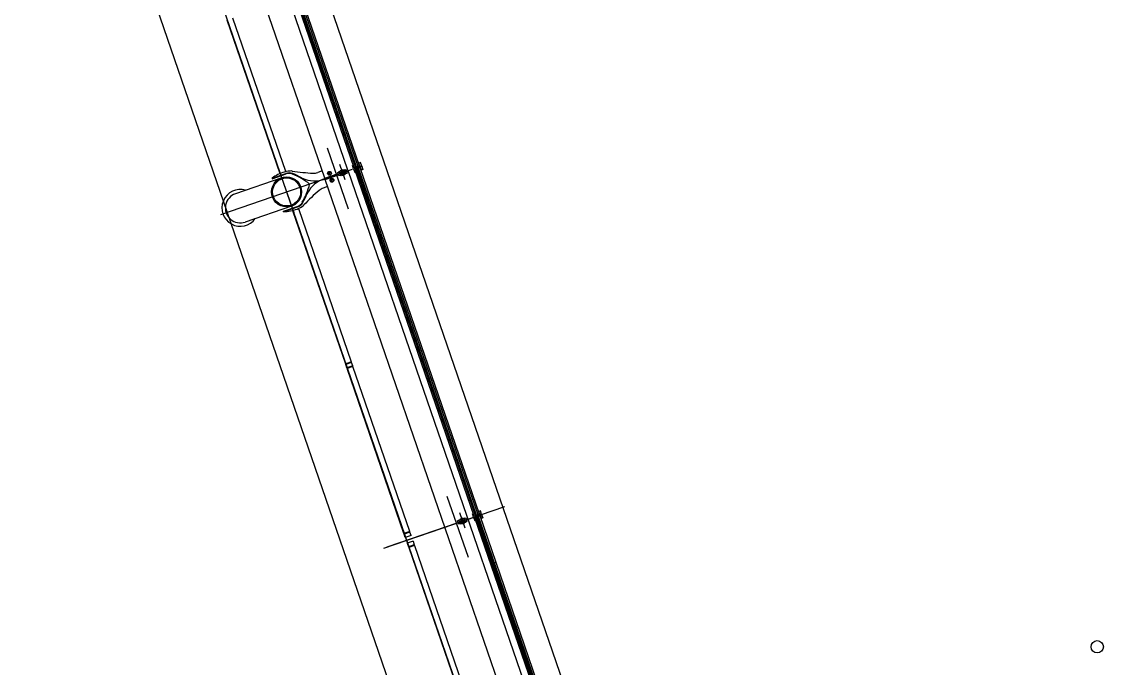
# Model space of a CAD drawing. Extents: x 809434 to 809707, y 818708 to 819364.
# Drawn here: x 809698.2 to 809707.01, y 818715.94 to 818721.21 of the extents above; entities that cross this region are included whole.
import ezdxf

# ---------------------------------------------------------------- set-up
doc = ezdxf.new("R2010")
doc.units = 0
for name, color, linetype in [('MAJ630__', 7, 'Continuous'), ('MAJ640__', 7, 'Continuous'), ('MAJ640__1', 7, 'Continuous'), ('MMH294_S', 7, 'Continuous')]:
    doc.layers.add(name, color=color, linetype=linetype)

msp = doc.modelspace()

# ---------------------------------------------------------------- linework, layer by layer
at = {"layer": 'MAJ630__'}
for p, q in [((809703.0983, 818714.4163), (809699.1915, 818725.7625)), ((809700.6705, 818719.9313), (809698.7187, 818725.5997)), ((809700.9108, 818720.0167), (809699.939, 818722.8391)), ((809700.9533, 818720.0314), (809699.9815, 818722.8538)), ((809700.9035, 818720.038), (809700.8961, 818720.0355)), ((809700.9059, 818720.0071), (809700.8961, 818720.0355)), ((809700.9108, 818720.0167), (809700.9035, 818720.038)), ((809700.9714, 818720.0297), (809700.9059, 818720.0071)), ((809700.9714, 818720.0297), (809700.9059, 818720.0071)), ((809700.9059, 818720.0071), (809700.9157, 818719.9788)), ((809700.9567, 818720.0325), (809700.9108, 818720.0167)), ((809700.9616, 818720.0184), (809700.9157, 818720.0026)), ((809701.8875, 818717.1802), (809700.9157, 818720.0026)), ((809700.9157, 818720.0026), (809700.923, 818719.9813)), ((809700.923, 818719.9813), (809700.9157, 818719.9788)), ((809700.9617, 818720.058), (809700.9494, 818720.0538)), ((809700.9567, 818720.0325), (809700.9494, 818720.0538)), ((809701.9301, 818717.1948), (809700.9583, 818720.0169)), ((809700.9616, 818720.0184), (809700.9689, 818719.9971)), ((809700.9714, 818720.0297), (809700.9617, 818720.058)), ((809700.9812, 818720.0013), (809700.9689, 818719.9971)), ((809700.9714, 818720.0297), (809700.9812, 818720.0013)), ((809700.3203, 818719.9348), (809699.9436, 818719.8051)), ((809702.6255, 818714.2535), (809700.6737, 818719.9219)), ((809700.3999, 818719.7036), (809700.0232, 818719.5739)), ((809701.8802, 818717.2015), (809701.8729, 818717.1989)), ((809701.8826, 818717.1706), (809701.8729, 818717.1989)), ((809701.8875, 818717.1802), (809701.8802, 818717.2015)), ((809701.9481, 818717.1931), (809701.8826, 818717.1706)), ((809701.9481, 818717.1931), (809701.8826, 818717.1706)), ((809701.8826, 818717.1706), (809701.8924, 818717.1422)), ((809701.9334, 818717.196), (809701.8875, 818717.1802)), ((809701.9383, 818717.1818), (809701.8924, 818717.166)), ((809702.8642, 818714.3436), (809701.8924, 818717.166)), ((809701.8924, 818717.166), (809701.8997, 818717.1447)), ((809701.9384, 818717.2215), (809701.9261, 818717.2173)), ((809701.9334, 818717.196), (809701.9261, 818717.2173)), ((809702.9068, 818714.3583), (809701.9349, 818717.1807)), ((809701.9383, 818717.1818), (809701.9456, 818717.1605)), ((809701.9481, 818717.1931), (809701.9384, 818717.2215)), ((809701.9579, 818717.1648), (809701.9456, 818717.1605)), ((809701.9481, 818717.1931), (809701.9579, 818717.1648)), ((809701.8997, 818717.1447), (809701.8924, 818717.1422)), ((809702.0218, 818716.79), (809702.0644, 818716.8047))]:
    msp.add_line(p, q, dxfattribs=at)
for points in [[(809700.6502, 818719.9905), (809700.6133, 818719.9778)], [(809700.242, 818719.9309), (809700.2434, 818719.9269), (809700.3562, 818719.9658)], [(809700.6941, 818719.8628), (809700.6573, 818719.8501)], [(809700.3359, 818719.6584), (809700.3345, 818719.6624), (809700.4473, 818719.7013)]]:
    msp.add_lwpolyline(points, dxfattribs=at)
for radius in [0.1223, 0.1143]:
    msp.add_circle((809700.3601, 818719.8192), radius, dxfattribs=at)
for centre, radius, start, end in [((809700.4421, 818719.6569), 0.3393, 107.29394, 126.13928), ((809700.3966, 818719.8176), 0.1724, 87.60393, 108.72489), ((809700.403, 818719.9699), 0.02, 80.57421, 87.60393), ((809700.6257, 818721.3117), 1.3402, 260.57421, 267.92155), ((809700.5808, 818720.0723), 0.1, 267.92155, 289), ((809700.3806, 818719.8949), 0.075, 68.03764, 109), ((809700.1982, 818719.4425), 0.5628, 51.63214, 68.03764), ((809700.0006, 818720.0164), 0.5628, 329.96236, 346.36786), ((809699.9834, 818719.6895), 0.15, 73.58736, 324.41264), ((809699.9834, 818719.6895), 0.1223, 108.99761, 289.00235), ((809701.4883, 818718.8066), 1.3402, 130.07845, 137.42579), ((809700.6898, 818719.7556), 0.1, 109, 130.07845), ((809700.3879, 818719.8429), 0.1724, 289.2751, 310.39607), ((809700.4229, 818719.7722), 0.075, 289, 329.96236), ((809700.4867, 818719.7268), 0.02, 310.39607, 317.42579), ((809700.3248, 818719.9976), 0.3393, 271.86071, 290.70605)]:
    msp.add_arc(centre, radius, start, end, dxfattribs=at)
at = {"layer": 'MAJ640__'}
for p, q in [((809700.8596, 818719.9965), (809698.9078, 818725.6648)), ((809700.9203, 818720.02), (809699.9484, 818722.8424)), ((809700.921, 818720.0202), (809699.9492, 818722.8426)), ((809700.9304, 818720.0235), (809699.9586, 818722.8459)), ((809700.9418, 818720.0274), (809699.97, 818722.8498)), ((809700.7759, 818719.9782), (809700.7864, 818719.9818)), ((809700.7792, 818719.9688), (809700.7759, 818719.9782)), ((809700.8306, 818719.9984), (809700.7866, 818719.9832)), ((809700.788, 818719.9758), (809700.7956, 818719.9784)), ((809700.7958, 818719.9784), (809700.8265, 818719.989)), ((809700.7964, 818719.9908), (809700.8182, 818719.9983)), ((809700.7971, 818719.9921), (809700.7964, 818719.9908)), ((809700.7964, 818719.9908), (809700.7974, 818719.988)), ((809700.8169, 818719.999), (809700.7971, 818719.9921)), ((809700.7974, 818719.988), (809700.8192, 818719.9955)), ((809700.7998, 818719.9888), (809700.7995, 818719.9882)), ((809700.7996, 818719.9877), (809700.7995, 818719.9882)), ((809700.8014, 818719.9619), (809700.8322, 818719.9725)), ((809700.8168, 818719.9947), (809700.8174, 818719.9944)), ((809700.8169, 818719.999), (809700.8182, 818719.9983)), ((809700.8176, 818719.9939), (809700.8174, 818719.9944)), ((809700.8182, 818719.9983), (809700.8192, 818719.9955)), ((809700.8341, 818719.9917), (809700.8265, 818719.989)), ((809700.8317, 818719.9974), (809700.8421, 818720.001)), ((809700.8415, 818719.9691), (809700.8519, 818719.9727)), ((809700.8421, 818720.001), (809700.8454, 818719.9916)), ((809700.8454, 818719.9916), (809700.8596, 818719.9965)), ((809700.8486, 818719.9821), (809700.8628, 818719.987)), ((809700.8486, 818719.9821), (809700.8519, 818719.9727)), ((809702.8146, 818714.3186), (809700.8628, 818719.987)), ((809701.897, 818717.1834), (809700.9251, 818720.0058)), ((809701.8977, 818717.1837), (809700.9259, 818720.0061)), ((809701.9071, 818717.1869), (809700.9353, 818720.0093)), ((809701.9185, 818717.1909), (809700.9467, 818720.0132)), ((809700.6705, 818719.9313), (809700.7792, 818719.9688)), ((809700.6737, 818719.9219), (809700.7825, 818719.9593)), ((809700.7857, 818719.9499), (809700.7825, 818719.9593)), ((809700.7961, 818719.9535), (809700.7857, 818719.9499)), ((809700.8013, 818719.9618), (809700.7937, 818719.9592)), ((809700.8304, 818719.9629), (809700.8087, 818719.9554)), ((809700.8087, 818719.9554), (809700.8096, 818719.9526)), ((809700.8314, 818719.96), (809700.8096, 818719.9526)), ((809700.8109, 818719.9519), (809700.8096, 818719.9526)), ((809700.8105, 818719.956), (809700.8102, 818719.957)), ((809700.8109, 818719.9519), (809700.8308, 818719.9588)), ((809700.8285, 818719.9622), (809700.8282, 818719.9632)), ((809700.8304, 818719.9629), (809700.8314, 818719.96)), ((809700.8308, 818719.9588), (809700.8314, 818719.96)), ((809701.8073, 818717.1618), (809701.7633, 818717.1467)), ((809701.7725, 818717.1419), (809701.8032, 818717.1525)), ((809701.7732, 818717.1543), (809701.7949, 818717.1618)), ((809701.7738, 818717.1556), (809701.7732, 818717.1543)), ((809701.7732, 818717.1543), (809701.7741, 818717.1515)), ((809701.7936, 818717.1624), (809701.7738, 818717.1556)), ((809701.7741, 818717.1515), (809701.7959, 818717.1589)), ((809701.7765, 818717.1523), (809701.7762, 818717.1516)), ((809701.7935, 818717.1581), (809701.7941, 818717.1578)), ((809701.7936, 818717.1624), (809701.7949, 818717.1618)), ((809701.7943, 818717.1573), (809701.7941, 818717.1578)), ((809701.7949, 818717.1618), (809701.7959, 818717.1589)), ((809701.8108, 818717.1551), (809701.8032, 818717.1525)), ((809701.8084, 818717.1609), (809701.8188, 818717.1645)), ((809701.8188, 818717.1645), (809701.8286, 818717.1361)), ((809702.8737, 818714.3469), (809701.9018, 818717.1693)), ((809702.8744, 818714.3471), (809701.9026, 818717.1695)), ((809702.8838, 818714.3504), (809701.912, 818717.1728)), ((809702.8952, 818714.3543), (809701.9234, 818717.1767)), ((809701.7527, 818717.1417), (809701.7631, 818717.1453)), ((809701.7624, 818717.1133), (809701.7527, 818717.1417)), ((809701.7728, 818717.1169), (809701.7624, 818717.1133)), ((809701.7647, 818717.1392), (809701.7723, 818717.1418)), ((809701.778, 818717.1253), (809701.7704, 818717.1227)), ((809701.7763, 818717.1512), (809701.7762, 818717.1516)), ((809701.7782, 818717.1253), (809701.8089, 818717.1359)), ((809701.8071, 818717.1263), (809701.7854, 818717.1188)), ((809701.7854, 818717.1188), (809701.7863, 818717.116)), ((809701.8081, 818717.1235), (809701.7863, 818717.116)), ((809701.7876, 818717.1154), (809701.7863, 818717.116)), ((809701.7873, 818717.1195), (809701.7869, 818717.1204)), ((809701.7876, 818717.1154), (809701.8075, 818717.1222)), ((809701.8052, 818717.1257), (809701.8049, 818717.1266)), ((809701.8071, 818717.1263), (809701.8081, 818717.1235)), ((809701.8075, 818717.1222), (809701.8081, 818717.1235)), ((809701.8182, 818717.1325), (809701.8286, 818717.1361))]:
    msp.add_line(p, q, dxfattribs=at)
for points in [[(809700.242, 818719.9309), (809700.3548, 818719.9698)], [(809700.7972, 818719.9525), (809700.8412, 818719.9677)], [(809700.3359, 818719.6584), (809700.4487, 818719.6973)], [(809701.7739, 818717.116), (809701.8179, 818717.1311)]]:
    msp.add_lwpolyline(points, dxfattribs=at)
for centre, radius in [((809700.7096, 818719.9713), 0.0155), ((809700.7096, 818719.9713), 0.0135), ((809700.7096, 818719.9713), 0.0042), ((809700.8139, 818719.9754), 0.006), ((809700.7291, 818719.9145), 0.0155), ((809700.7291, 818719.9145), 0.0135), ((809700.7291, 818719.9145), 0.0042), ((809701.7906, 818717.1389), 0.006)]:
    msp.add_circle(centre, radius, dxfattribs=at)
for centre, radius, start, end in [((809700.3806, 818719.8949), 0.0792, 68.03764, 109), ((809700.8139, 818719.9754), 0.0095, 146.69488, 251.30512), ((809700.8139, 818719.9754), 0.0109, 101.1265, 116.87349), ((809700.8139, 818719.9754), 0.0095, 325.18264, 72.81736), ((809700.1982, 818719.4425), 0.567, 59.89592, 68.03764), ((809700.4926, 818719.9503), 0.02, 239.89592, 251.32459), ((809700.5846, 818720.14), 0.2307, 244.76877, 292.32268), ((809700.7345, 818719.7046), 0.2307, 105.67731, 153.23123), ((809700.7345, 818719.7046), 0.2307, 105.67731, 112.32268), ((809700.5846, 818720.14), 0.2307, 285.67731, 292.32268), ((809700.8139, 818719.9754), 0.0109, 281.1265, 296.87349), ((809700.0006, 818720.0164), 0.567, 329.96236, 338.10407), ((809700.5453, 818719.7975), 0.02, 146.67541, 158.10407), ((809700.4229, 818719.7722), 0.0792, 289, 329.96236), ((809701.7906, 818717.1389), 0.0095, 146.69488, 251.30512), ((809701.7906, 818717.1389), 0.0109, 101.1265, 116.87349), ((809701.7906, 818717.1389), 0.0109, 281.1265, 296.87349), ((809701.7906, 818717.1389), 0.0095, 325.18264, 72.81736)]:
    msp.add_arc(centre, radius, start, end, dxfattribs=at)
for points, degree in [([(809700.7863, 818719.9825), (809700.7863, 818719.9826), (809700.7863, 818719.9826), (809700.7864, 818719.9827), (809700.7864, 818719.9828), (809700.7864, 818719.9829), (809700.7864, 818719.9829), (809700.7864, 818719.983), (809700.7864, 818719.983), (809700.7865, 818719.983), (809700.7865, 818719.9831), (809700.7865, 818719.9831), (809700.7865, 818719.9832), (809700.7866, 818719.9832), (809700.7866, 818719.9832), (809700.7866, 818719.9832)], 3), ([(809700.7872, 818719.9764), (809700.7871, 818719.9767), (809700.787, 818719.977), (809700.7868, 818719.9779), (809700.7867, 818719.9784), (809700.7865, 818719.9795), (809700.7865, 818719.9801), (809700.7864, 818719.9813), (809700.7863, 818719.9819), (809700.7863, 818719.9825)], 3), ([(809700.7872, 818719.9764), (809700.7872, 818719.9763), (809700.7872, 818719.9763), (809700.7872, 818719.9762), (809700.7872, 818719.9762), (809700.7872, 818719.9762), (809700.7872, 818719.9762), (809700.7872, 818719.9762)], 3), ([(809700.788, 818719.9758), (809700.788, 818719.9758), (809700.788, 818719.9758), (809700.788, 818719.9758), (809700.7879, 818719.9758), (809700.7878, 818719.9757), (809700.7878, 818719.9757), (809700.7877, 818719.9758), (809700.7876, 818719.9758), (809700.7875, 818719.9758), (809700.7874, 818719.9759), (809700.7873, 818719.976), (809700.7873, 818719.9761), (809700.7872, 818719.9762)], 3), ([(809700.7956, 818719.9784), (809700.7956, 818719.9784), (809700.7956, 818719.9784), (809700.7957, 818719.9782), (809700.7957, 818719.978), (809700.7958, 818719.9774), (809700.7959, 818719.977), (809700.7961, 818719.9758), (809700.7962, 818719.9748), (809700.7967, 818719.9725), (809700.797, 818719.9713), (809700.7977, 818719.969), (809700.7982, 818719.9679), (809700.7992, 818719.9658), (809700.7997, 818719.9649), (809700.8004, 818719.9636), (809700.8007, 818719.9631), (809700.8011, 818719.9624), (809700.8012, 818719.9622), (809700.8013, 818719.962), (809700.8013, 818719.9619), (809700.8013, 818719.9618)], 3), ([(809700.7956, 818719.9784), (809700.7956, 818719.9784), (809700.7957, 818719.9784), (809700.7958, 818719.9784)], 2), ([(809700.8068, 818719.982), (809700.8068, 818719.982), (809700.8068, 818719.9819), (809700.8068, 818719.9819), (809700.8067, 818719.9818), (809700.8066, 818719.9815), (809700.8064, 818719.9814), (809700.8062, 818719.981), (809700.8061, 818719.9808), (809700.806, 818719.9807)], 3), ([(809700.809, 818719.9852), (809700.8078, 818719.9835), (809700.8068, 818719.982)], 2), ([(809700.8155, 818719.9849), (809700.8138, 818719.9855), (809700.8118, 818719.9862)], 2), ([(809700.817, 818719.9844), (809700.8168, 818719.9845), (809700.8166, 818719.9846), (809700.8162, 818719.9847), (809700.816, 818719.9848), (809700.8157, 818719.9849), (809700.8156, 818719.9849), (809700.8155, 818719.9849), (809700.8155, 818719.9849), (809700.8155, 818719.9849)], 3), ([(809700.8322, 818719.9725), (809700.8322, 818719.9725), (809700.8322, 818719.9725), (809700.8322, 818719.9727), (809700.8321, 818719.9729), (809700.832, 818719.9735), (809700.8319, 818719.9738), (809700.8317, 818719.9751), (809700.8316, 818719.9761), (809700.8312, 818719.9784), (809700.8309, 818719.9796), (809700.8301, 818719.9819), (809700.8296, 818719.983), (809700.8286, 818719.9851), (809700.8281, 818719.986), (809700.8274, 818719.9873), (809700.8271, 818719.9878), (809700.8268, 818719.9885), (809700.8267, 818719.9887), (809700.8266, 818719.9889), (809700.8265, 818719.989), (809700.8265, 818719.989)], 3), ([(809700.8306, 818719.9984), (809700.8306, 818719.9984), (809700.8307, 818719.9984), (809700.8308, 818719.9984), (809700.8308, 818719.9984), (809700.8309, 818719.9983), (809700.8309, 818719.9983), (809700.831, 818719.9983), (809700.831, 818719.9983), (809700.831, 818719.9982), (809700.8311, 818719.9982), (809700.8311, 818719.9982), (809700.8312, 818719.9981), (809700.8312, 818719.9981), (809700.8313, 818719.998), (809700.8313, 818719.998)], 3), ([(809700.8313, 818719.998), (809700.8317, 818719.9975), (809700.832, 818719.997), (809700.8327, 818719.996), (809700.833, 818719.9955), (809700.8335, 818719.9946), (809700.8338, 818719.9941), (809700.8342, 818719.9933), (809700.8343, 818719.9929), (809700.8344, 818719.9926)], 3), ([(809700.8398, 818719.9751), (809700.8392, 818719.9749), (809700.8385, 818719.9747), (809700.8369, 818719.9741), (809700.836, 818719.9738), (809700.8344, 818719.9733), (809700.8338, 818719.9731), (809700.8329, 818719.9727), (809700.8326, 818719.9726), (809700.8322, 818719.9725)], 3), ([(809700.8398, 818719.9751), (809700.8389, 818719.9748), (809700.8381, 818719.9745), (809700.8372, 818719.9742), (809700.8359, 818719.9738), (809700.8347, 818719.9733), (809700.8334, 818719.9729), (809700.833, 818719.9728), (809700.8326, 818719.9726), (809700.8322, 818719.9725)], 3), ([(809700.8345, 818719.9924), (809700.8345, 818719.9924), (809700.8345, 818719.9924), (809700.8345, 818719.9923), (809700.8345, 818719.9922), (809700.8345, 818719.992), (809700.8345, 818719.992), (809700.8344, 818719.9918), (809700.8343, 818719.9918), (809700.8342, 818719.9917), (809700.8342, 818719.9917), (809700.8341, 818719.9917), (809700.8341, 818719.9917), (809700.8341, 818719.9917)], 3), ([(809700.8345, 818719.9924), (809700.8345, 818719.9924), (809700.8345, 818719.9925), (809700.8345, 818719.9925), (809700.8345, 818719.9925), (809700.8344, 818719.9926), (809700.8344, 818719.9926), (809700.8344, 818719.9926)], 3), ([(809700.8398, 818719.9751), (809700.8398, 818719.9751), (809700.8398, 818719.9751), (809700.8399, 818719.9751), (809700.8399, 818719.9751), (809700.84, 818719.9751), (809700.84, 818719.9751), (809700.8401, 818719.9751), (809700.8402, 818719.9751), (809700.8404, 818719.975), (809700.8404, 818719.975), (809700.8405, 818719.9749), (809700.8406, 818719.9748), (809700.8406, 818719.9747)], 3), ([(809700.8406, 818719.9745), (809700.8406, 818719.9746), (809700.8406, 818719.9746), (809700.8406, 818719.9746), (809700.8406, 818719.9747), (809700.8406, 818719.9747), (809700.8406, 818719.9747), (809700.8406, 818719.9747)], 3), ([(809700.8406, 818719.9745), (809700.8407, 818719.9742), (809700.8408, 818719.9739), (809700.841, 818719.973), (809700.8411, 818719.9725), (809700.8413, 818719.9714), (809700.8414, 818719.9708), (809700.8415, 818719.9696), (809700.8415, 818719.969), (809700.8415, 818719.9684)], 3), ([(809700.7933, 818719.9585), (809700.7933, 818719.9585), (809700.7933, 818719.9585), (809700.7933, 818719.9586), (809700.7933, 818719.9587), (809700.7933, 818719.9589), (809700.7934, 818719.9589), (809700.7934, 818719.9591), (809700.7935, 818719.9591), (809700.7936, 818719.9592), (809700.7936, 818719.9592), (809700.7937, 818719.9592), (809700.7937, 818719.9592), (809700.7937, 818719.9592)], 3), ([(809700.7933, 818719.9585), (809700.7933, 818719.9585), (809700.7933, 818719.9584), (809700.7934, 818719.9584), (809700.7934, 818719.9584), (809700.7934, 818719.9583), (809700.7934, 818719.9583), (809700.7934, 818719.9583)], 3), ([(809700.7965, 818719.9529), (809700.7962, 818719.9534), (809700.7958, 818719.9539), (809700.7951, 818719.9549), (809700.7948, 818719.9554), (809700.7943, 818719.9563), (809700.794, 818719.9568), (809700.7937, 818719.9576), (809700.7935, 818719.958), (809700.7934, 818719.9583)], 3), ([(809700.7972, 818719.9525), (809700.7972, 818719.9525), (809700.7971, 818719.9525), (809700.7971, 818719.9525), (809700.797, 818719.9525), (809700.797, 818719.9526), (809700.7969, 818719.9526), (809700.7969, 818719.9526), (809700.7968, 818719.9526), (809700.7968, 818719.9527), (809700.7968, 818719.9527), (809700.7967, 818719.9527), (809700.7967, 818719.9528), (809700.7966, 818719.9528), (809700.7966, 818719.9529), (809700.7965, 818719.9529)], 3), ([(809700.8014, 818719.9619), (809700.8014, 818719.9619), (809700.8013, 818719.9619), (809700.8013, 818719.9618)], 2), ([(809700.8014, 818719.9619), (809700.8014, 818719.9619), (809700.8013, 818719.9619), (809700.8013, 818719.9618)], 2), ([(809700.8109, 818719.9664), (809700.8111, 818719.9664), (809700.8113, 818719.9663), (809700.8117, 818719.9662), (809700.8119, 818719.9661), (809700.8121, 818719.966), (809700.8122, 818719.966), (809700.8123, 818719.966), (809700.8123, 818719.966), (809700.8123, 818719.9659)], 3), ([(809700.8123, 818719.9659), (809700.8141, 818719.9654), (809700.816, 818719.9647)], 2), ([(809700.8189, 818719.9657), (809700.82, 818719.9674), (809700.821, 818719.9689)], 2), ([(809700.821, 818719.9689), (809700.821, 818719.9689), (809700.821, 818719.969), (809700.8211, 818719.969), (809700.8211, 818719.9691), (809700.8213, 818719.9693), (809700.8214, 818719.9695), (809700.8216, 818719.9699), (809700.8217, 818719.9701), (809700.8219, 818719.9702)], 3), ([(809700.8415, 818719.9684), (809700.8415, 818719.9683), (809700.8415, 818719.9683), (809700.8415, 818719.9682), (809700.8415, 818719.9681), (809700.8414, 818719.968), (809700.8414, 818719.968), (809700.8414, 818719.9679), (809700.8414, 818719.9679), (809700.8414, 818719.9679), (809700.8414, 818719.9678), (809700.8413, 818719.9678), (809700.8413, 818719.9677), (809700.8412, 818719.9677), (809700.8412, 818719.9677), (809700.8412, 818719.9677)], 3), ([(809701.8089, 818717.1359), (809701.8089, 818717.136), (809701.8089, 818717.136), (809701.8089, 818717.1361), (809701.8088, 818717.1363), (809701.8087, 818717.1369), (809701.8086, 818717.1373), (809701.8084, 818717.1385), (809701.8083, 818717.1396), (809701.8079, 818717.1418), (809701.8076, 818717.143), (809701.8068, 818717.1453), (809701.8063, 818717.1464), (809701.8053, 818717.1485), (809701.8048, 818717.1495), (809701.8041, 818717.1508), (809701.8038, 818717.1512), (809701.8035, 818717.1519), (809701.8034, 818717.1521), (809701.8033, 818717.1524), (809701.8032, 818717.1524), (809701.8032, 818717.1525)], 3), ([(809701.8073, 818717.1618), (809701.8073, 818717.1618), (809701.8074, 818717.1618), (809701.8075, 818717.1618), (809701.8075, 818717.1618), (809701.8076, 818717.1618), (809701.8076, 818717.1618), (809701.8077, 818717.1617), (809701.8077, 818717.1617), (809701.8077, 818717.1617), (809701.8078, 818717.1616), (809701.8078, 818717.1616), (809701.8079, 818717.1616), (809701.8079, 818717.1615), (809701.808, 818717.1615), (809701.808, 818717.1614)], 3), ([(809701.808, 818717.1614), (809701.8084, 818717.1609), (809701.8087, 818717.1605), (809701.8094, 818717.1595), (809701.8097, 818717.159), (809701.8102, 818717.158), (809701.8105, 818717.1575), (809701.8109, 818717.1567), (809701.811, 818717.1564), (809701.8111, 818717.1561)], 3), ([(809701.8112, 818717.1559), (809701.8112, 818717.1558), (809701.8112, 818717.1558), (809701.8112, 818717.1557), (809701.8112, 818717.1556), (809701.8112, 818717.1555), (809701.8112, 818717.1554), (809701.8111, 818717.1553), (809701.811, 818717.1552), (809701.8109, 818717.1552), (809701.8109, 818717.1551), (809701.8108, 818717.1551), (809701.8108, 818717.1551), (809701.8108, 818717.1551)], 3), ([(809701.8112, 818717.1559), (809701.8112, 818717.1559), (809701.8112, 818717.1559), (809701.8112, 818717.1559), (809701.8112, 818717.156), (809701.8111, 818717.156), (809701.8111, 818717.156), (809701.8111, 818717.1561)], 3), ([(809701.763, 818717.146), (809701.763, 818717.146), (809701.7631, 818717.1461), (809701.7631, 818717.1462), (809701.7631, 818717.1462), (809701.7631, 818717.1463), (809701.7631, 818717.1463), (809701.7631, 818717.1464), (809701.7631, 818717.1464), (809701.7632, 818717.1465), (809701.7632, 818717.1465), (809701.7632, 818717.1466), (809701.7632, 818717.1466), (809701.7633, 818717.1467), (809701.7633, 818717.1467), (809701.7633, 818717.1467)], 3), ([(809701.7639, 818717.1398), (809701.7638, 818717.1401), (809701.7637, 818717.1405), (809701.7635, 818717.1413), (809701.7634, 818717.1419), (809701.7632, 818717.143), (809701.7632, 818717.1436), (809701.7631, 818717.1447), (809701.763, 818717.1453), (809701.763, 818717.146)], 3), ([(809701.7639, 818717.1398), (809701.7639, 818717.1398), (809701.7639, 818717.1397), (809701.7639, 818717.1397), (809701.7639, 818717.1397), (809701.7639, 818717.1396), (809701.7639, 818717.1396), (809701.7639, 818717.1396)], 3), ([(809701.7647, 818717.1392), (809701.7647, 818717.1392), (809701.7647, 818717.1392), (809701.7647, 818717.1392), (809701.7646, 818717.1392), (809701.7645, 818717.1392), (809701.7645, 818717.1392), (809701.7644, 818717.1392), (809701.7643, 818717.1392), (809701.7642, 818717.1393), (809701.7641, 818717.1393), (809701.764, 818717.1395), (809701.764, 818717.1395), (809701.7639, 818717.1396)], 3), ([(809701.77, 818717.1219), (809701.77, 818717.1219), (809701.77, 818717.122), (809701.77, 818717.1221), (809701.77, 818717.1222), (809701.77, 818717.1223), (809701.7701, 818717.1224), (809701.7701, 818717.1225), (809701.7702, 818717.1225), (809701.7703, 818717.1226), (809701.7703, 818717.1227), (809701.7704, 818717.1227), (809701.7704, 818717.1227), (809701.7704, 818717.1227)], 3), ([(809701.77, 818717.1219), (809701.77, 818717.1219), (809701.77, 818717.1219), (809701.7701, 818717.1218), (809701.7701, 818717.1218), (809701.7701, 818717.1218), (809701.7701, 818717.1217), (809701.7701, 818717.1217)], 3), ([(809701.7732, 818717.1164), (809701.7729, 818717.1168), (809701.7725, 818717.1173), (809701.7718, 818717.1183), (809701.7715, 818717.1188), (809701.771, 818717.1198), (809701.7707, 818717.1203), (809701.7704, 818717.1211), (809701.7702, 818717.1214), (809701.7701, 818717.1217)], 3), ([(809701.7723, 818717.1418), (809701.7724, 818717.1419), (809701.7724, 818717.1419), (809701.7725, 818717.1419)], 2), ([(809701.7723, 818717.1418), (809701.7723, 818717.1418), (809701.7723, 818717.1418), (809701.7724, 818717.1417), (809701.7724, 818717.1415), (809701.7726, 818717.1409), (809701.7726, 818717.1405), (809701.7728, 818717.1392), (809701.7729, 818717.1382), (809701.7734, 818717.136), (809701.7737, 818717.1348), (809701.7744, 818717.1324), (809701.7749, 818717.1313), (809701.7759, 818717.1293), (809701.7764, 818717.1283), (809701.7771, 818717.127), (809701.7774, 818717.1265), (809701.7778, 818717.1259), (809701.7779, 818717.1257), (809701.778, 818717.1254), (809701.778, 818717.1253), (809701.778, 818717.1253)], 3), ([(809701.7739, 818717.116), (809701.7739, 818717.1159), (809701.7739, 818717.1159), (809701.7738, 818717.116), (809701.7737, 818717.116), (809701.7737, 818717.116), (809701.7736, 818717.116), (809701.7736, 818717.1161), (809701.7735, 818717.1161), (809701.7735, 818717.1161), (809701.7735, 818717.1161), (809701.7734, 818717.1162), (809701.7734, 818717.1162), (809701.7733, 818717.1163), (809701.7733, 818717.1163), (809701.7732, 818717.1164)], 3), ([(809701.7782, 818717.1253), (809701.7781, 818717.1253), (809701.778, 818717.1253), (809701.778, 818717.1253)], 2), ([(809701.7782, 818717.1253), (809701.7781, 818717.1253), (809701.778, 818717.1253), (809701.778, 818717.1253)], 2), ([(809701.7835, 818717.1454), (809701.7835, 818717.1454), (809701.7835, 818717.1454), (809701.7835, 818717.1453), (809701.7834, 818717.1452), (809701.7833, 818717.145), (809701.7831, 818717.1448), (809701.7829, 818717.1445), (809701.7828, 818717.1443), (809701.7827, 818717.1441)], 3), ([(809701.7857, 818717.1487), (809701.7845, 818717.1469), (809701.7835, 818717.1454)], 2), ([(809701.7876, 818717.1299), (809701.7878, 818717.1298), (809701.788, 818717.1298), (809701.7884, 818717.1296), (809701.7886, 818717.1296), (809701.7888, 818717.1295), (809701.7889, 818717.1294), (809701.789, 818717.1294), (809701.789, 818717.1294), (809701.7891, 818717.1294)], 3), ([(809701.7922, 818717.1484), (809701.7905, 818717.149), (809701.7885, 818717.1496)], 2), ([(809701.7891, 818717.1294), (809701.7908, 818717.1288), (809701.7927, 818717.1281)], 2), ([(809701.7937, 818717.1479), (809701.7935, 818717.148), (809701.7933, 818717.148), (809701.7929, 818717.1482), (809701.7927, 818717.1482), (809701.7924, 818717.1483), (809701.7923, 818717.1483), (809701.7922, 818717.1484), (809701.7922, 818717.1484), (809701.7922, 818717.1484)], 3), ([(809701.7956, 818717.1291), (809701.7967, 818717.1309), (809701.7977, 818717.1324)], 2), ([(809701.7977, 818717.1324), (809701.7977, 818717.1324), (809701.7977, 818717.1324), (809701.7978, 818717.1325), (809701.7978, 818717.1326), (809701.798, 818717.1328), (809701.7981, 818717.133), (809701.7983, 818717.1333), (809701.7984, 818717.1335), (809701.7986, 818717.1337)], 3), ([(809701.8165, 818717.1386), (809701.8159, 818717.1383), (809701.8152, 818717.1381), (809701.8136, 818717.1376), (809701.8127, 818717.1372), (809701.8111, 818717.1367), (809701.8105, 818717.1365), (809701.8096, 818717.1362), (809701.8093, 818717.1361), (809701.8089, 818717.1359)], 3), ([(809701.8165, 818717.1386), (809701.8157, 818717.1383), (809701.8148, 818717.138), (809701.8139, 818717.1377), (809701.8126, 818717.1372), (809701.8114, 818717.1368), (809701.8101, 818717.1363), (809701.8097, 818717.1362), (809701.8093, 818717.1361), (809701.8089, 818717.1359)], 3), ([(809701.8165, 818717.1386), (809701.8165, 818717.1386), (809701.8165, 818717.1386), (809701.8166, 818717.1386), (809701.8166, 818717.1386), (809701.8167, 818717.1386), (809701.8167, 818717.1386), (809701.8168, 818717.1386), (809701.8169, 818717.1386), (809701.8171, 818717.1385), (809701.8171, 818717.1384), (809701.8172, 818717.1383), (809701.8173, 818717.1383), (809701.8173, 818717.1382)], 3), ([(809701.8174, 818717.138), (809701.8173, 818717.138), (809701.8173, 818717.138), (809701.8173, 818717.1381), (809701.8173, 818717.1381), (809701.8173, 818717.1382), (809701.8173, 818717.1382), (809701.8173, 818717.1382)], 3), ([(809701.8174, 818717.138), (809701.8174, 818717.1377), (809701.8175, 818717.1373), (809701.8177, 818717.1365), (809701.8178, 818717.1359), (809701.818, 818717.1348), (809701.8181, 818717.1342), (809701.8182, 818717.133), (809701.8182, 818717.1324), (809701.8182, 818717.1318)], 3), ([(809701.8182, 818717.1318), (809701.8182, 818717.1318), (809701.8182, 818717.1317), (809701.8182, 818717.1316), (809701.8182, 818717.1316), (809701.8181, 818717.1315), (809701.8181, 818717.1314), (809701.8181, 818717.1314), (809701.8181, 818717.1314), (809701.8181, 818717.1313), (809701.8181, 818717.1313), (809701.818, 818717.1312), (809701.818, 818717.1312), (809701.8179, 818717.1311), (809701.8179, 818717.1311), (809701.8179, 818717.1311)], 3)]:
    msp.add_open_spline(points, degree=degree, dxfattribs=at)
at = {"layer": 'MAJ640__1'}
for p, q in [((809698.4067, 818725.4923), (809700.3601, 818719.8192)), ((809697.9233, 818725.3259), (809702.0298, 818713.3996)), ((809700.8635, 818719.6778), (809700.6918, 818720.1764)), ((809699.8241, 818719.6346), (809700.8961, 818720.0037)), ((809700.3006, 818719.9921), (809700.4179, 818719.6512)), ((809700.7903, 818720.0441), (809700.8331, 818719.9198)), ((809700.9533, 818720.0314), (809700.9582, 818720.0172)), ((809700.3601, 818719.8192), (809702.3135, 818714.1461)), ((809701.8402, 818716.8413), (809701.6686, 818717.3399)), ((809701.1798, 818716.9286), (809702.138, 818717.2585)), ((809701.767, 818717.2076), (809701.8098, 818717.0833)), ((809701.9301, 818717.1948), (809701.9349, 818717.1807)), ((809701.3989, 818716.8023), (809701.2889, 818717.1219))]:
    msp.add_line(p, q, dxfattribs=at)
msp.add_lwpolyline([(809701.1526, 818716.9192), (809701.9103, 818717.1801)], dxfattribs=at)
for centre, radius in [((809700.9558, 818720.0243), 0.003), ((809701.9325, 818717.1877), 0.003), ((809706.96, 818716.1158), 0.05)]:
    msp.add_circle(centre, radius, dxfattribs=at)
at = {"layer": 'MMH294_S'}
for p, q in [((809700.3063, 818719.9678), (809699.8759, 818721.2177)), ((809700.3534, 818719.9845), (809699.9232, 818721.234)), ((809700.4092, 818719.6689), (809700.8396, 818718.419)), ((809700.4566, 818719.6848), (809700.8868, 818718.4353)), ((809700.8672, 818718.4285), (809700.8396, 818718.419)), ((809700.8885, 818718.4305), (809700.8412, 818718.4143)), ((809700.851, 818718.3859), (809700.8412, 818718.4143)), ((809700.8431, 818718.4149), (809700.8414, 818718.4196)), ((809700.8982, 818718.4022), (809700.851, 818718.3859)), ((809700.8999, 818718.3975), (809700.8526, 818718.3812)), ((809700.8545, 818718.3818), (809700.8528, 818718.3866)), ((809700.8868, 818718.4353), (809700.8672, 818718.4285)), ((809700.8866, 818718.4299), (809700.8849, 818718.4346)), ((809700.8982, 818718.4022), (809700.8885, 818718.4305)), ((809700.898, 818718.3968), (809700.8963, 818718.4015)), ((809701.3622, 818717.0548), (809700.8999, 818718.3975)), ((809701.3149, 818717.0385), (809700.8526, 818718.3812)), ((809701.3622, 818717.0548), (809701.3149, 818717.0385)), ((809701.3638, 818717.0501), (809701.3165, 818717.0338)), ((809701.3263, 818717.0054), (809701.3165, 818717.0338)), ((809701.3184, 818717.0345), (809701.3168, 818717.0392)), ((809701.3736, 818717.0217), (809701.3263, 818717.0054)), ((809701.3619, 818717.0494), (809701.3603, 818717.0542)), ((809701.3736, 818717.0217), (809701.3638, 818717.0501)), ((809701.3898, 818716.9745), (809701.3426, 818716.9582)), ((809701.3426, 818716.9582), (809701.3523, 818716.9298)), ((809701.3996, 818716.9461), (809701.3523, 818716.9298)), ((809701.4012, 818716.9414), (809701.354, 818716.9251)), ((809701.354, 818716.9251), (809701.8085, 818715.605)), ((809701.3542, 818716.9305), (809701.3558, 818716.9257)), ((809701.3898, 818716.9745), (809701.3996, 818716.9461)), ((809701.3977, 818716.9454), (809701.3993, 818716.9407)), ((809701.4012, 818716.9414), (809701.8556, 818715.6216))]:
    msp.add_line(p, q, dxfattribs=at)

doc.saveas('drawing.dxf')
